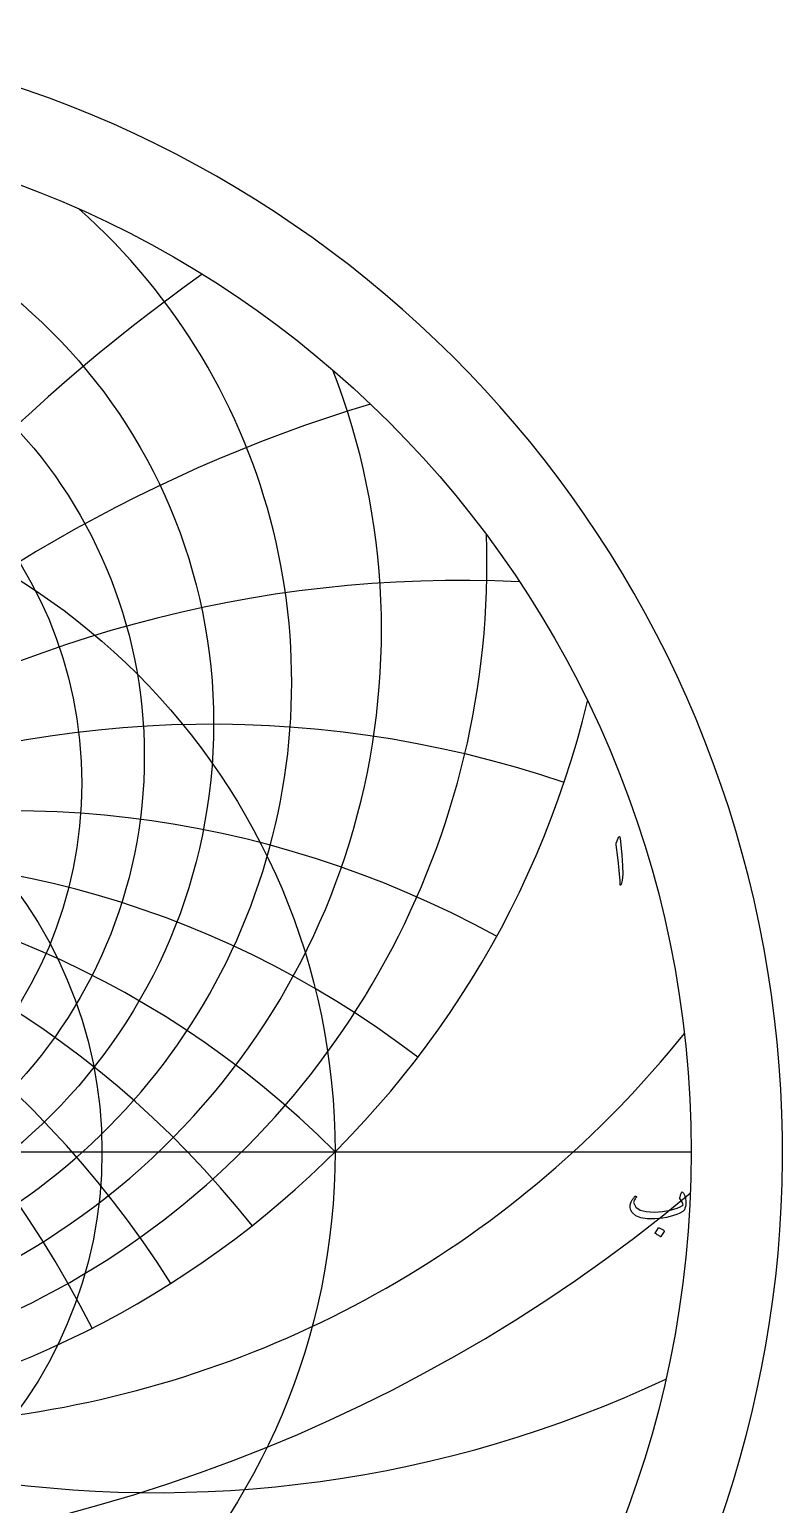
# Model space of a CAD drawing. Header units: millimetres. Extents: x -71 to 71, y -71 to 73.
# Drawn here: x 23.3 to 70.8, y -22.2 to 70.7 of the extents above; entities that cross this region are included whole.
import ezdxf

# ---------------------------------------------------------------- set-up
doc = ezdxf.new("R2010")
doc.units = ezdxf.units.MM
for name, color, linetype in [('CUT_OUTER', 1, 'Continuous'), ('ENGRAVE', 7, 'Continuous'), ('ENGRAVE_FINE', 8, 'Continuous'), ('TEXT', 5, 'Continuous')]:
    doc.layers.add(name, color=color, linetype=linetype)

msp = doc.modelspace()

# ---------------------------------------------------------------- linework, layer by layer
at = {"layer": 'CUT_OUTER'}
msp.add_arc((-0.0002, -0.0002), 70.7624, 143.437284, 87.803, dxfattribs=at)
at = {"layer": 'ENGRAVE'}
msp.add_lwpolyline([(-65, 0), (65, 0)], dxfattribs=at)
for centre, radius in [((0, 0), 65), ((0, 26.9983), 34.8906), ((0, 24.9127), 30.5206), ((0, 23.2241), 26.5789), ((0, 0), 42.5483), ((0, 0), 27.8517)]:
    msp.add_circle(centre, radius, dxfattribs=at)
for centre, radius, start, end in [((0, 29.5942), 39.8157, 131.540817, 48.459183), ((0, 32.8635), 45.4736, 158.875932, 21.124068), ((0, 37.0484), 52.1226, 177.987161, 2.012839), ((0, 42.5236), 60.1549, 193.587078, 346.412922), ((0, -42.5731), 60.1899, 45.016667, 134.983333), ((0, -42.5731), 60.1899, 45.016667, 134.983333), ((13.0688, 48.7733), 66.0302, 278.093166, 321.259317), ((31.289, 54.1942), 75.6728, 260.577103, 295.110024)]:
    msp.add_arc(centre, radius, start, end, dxfattribs=at)
at = {"layer": 'ENGRAVE_FINE'}
for centre, radius, start, end in [((104.252, -42.5731), 120.3798, 125.6078, 167.328362), ((104.252, -42.5731), 120.3798, 125.6078, 167.328362), ((71.7315, -42.5731), 93.6389, 106.722162, 162.846198), ((71.7315, -42.5731), 93.6389, 106.722162, 162.846198), ((50.5053, -42.5731), 78.5723, 87.321067, 158.126998), ((50.5053, -42.5731), 78.5723, 87.321067, 158.126998), ((-34.7507, -42.5731), 69.5013, 26.909615, 108.663414), ((-34.7507, -42.5731), 69.5013, 26.909615, 108.663414), ((34.7507, -42.5731), 69.5013, 71.336586, 153.090385), ((34.7507, -42.5731), 69.5013, 71.336586, 153.090385), ((-21.9073, -42.5731), 64.0528, 32.360678, 118.765767), ((-21.9073, -42.5731), 64.0528, 32.360678, 118.765767), ((21.9073, -42.5731), 64.0528, 61.234233, 147.639322), ((21.9073, -42.5731), 64.0528, 61.234233, 147.639322), ((-10.6131, -42.5731), 61.1184, 38.346091, 127.435665), ((-10.6131, -42.5731), 61.1184, 38.346091, 127.435665), ((10.6131, -42.5731), 61.1184, 52.564335, 141.653909), ((10.6131, -42.5731), 61.1184, 52.564335, 141.653909), ((0, 75.5154), 101.5976, 230.263164, 309.736836)]:
    msp.add_arc(centre, radius, start, end, dxfattribs=at)
at = {"layer": 'TEXT'}
for points in [[(60.4004, 19.7498), (60.4424, 19.8312), (60.4763, 19.8598), (60.5018, 19.8356), (60.5192, 19.7586), (60.6204, 18.6806), (60.6806, 18.019), (60.6941, 17.4904), (60.6608, 17.095), (60.5808, 16.8326), (60.5662, 16.8112), (60.5533, 16.7996), (60.542, 16.798), (60.5324, 16.8062), (60.5247, 16.8192), (60.5192, 16.8359), (60.5159, 16.8566), (60.5148, 16.881), (60.5148, 17.0716), (60.506, 17.2737), (60.4884, 17.4874), (60.462, 17.7126), (60.4562, 17.7715), (60.4389, 17.9304), (60.41, 18.1895), (60.3696, 18.5486), (60.2728, 19.345), (60.2706, 19.3874), (60.2728, 19.4264), (60.2794, 19.4622), (60.2904, 19.4946)], [(64.4849, -2.5614), (64.5144, -2.5985), (64.5415, -2.6395), (64.5661, -2.6843), (64.5883, -2.733), (64.6079, -2.7852), (64.6251, -2.8408), (64.6398, -2.8996), (64.6521, -2.9618), (64.668, -3.0866), (64.6719, -3.2104), (64.6636, -3.333), (64.6433, -3.4546), (64.6125, -3.5629), (64.5729, -3.6504), (64.5245, -3.7169), (64.4673, -3.7626), (64.2858, -3.8586), (64.0933, -3.9441), (63.8898, -4.0192), (63.6753, -4.0838), (63.4498, -4.1374), (63.2133, -4.1795), (62.9658, -4.21), (62.7073, -4.229), (62.2227, -4.224), (61.8251, -4.1564), (61.5143, -4.026), (61.2905, -3.833), (61.1986, -3.682), (61.1563, -3.5195), (61.1634, -3.3454), (61.2201, -3.1598), (61.2392, -3.1198), (61.2613, -3.0789), (61.2865, -3.0373), (61.3147, -2.9948), (61.3459, -2.9515), (61.3801, -2.9073), (61.4174, -2.8624), (61.4577, -2.8166), (61.4711, -2.8037), (61.4852, -2.7957), (61.4997, -2.7927), (61.5149, -2.7946), (61.525, -2.7984), (61.5336, -2.8056), (61.5404, -2.816), (61.5457, -2.8298), (61.5481, -2.8427), (61.5468, -2.8551), (61.5415, -2.8669), (61.5325, -2.8782), (61.4948, -2.923), (61.461, -2.9695), (61.431, -3.0176), (61.4049, -3.0674), (61.387, -3.115), (61.3774, -3.1609), (61.376, -3.2052), (61.3829, -3.2478), (61.5204, -3.4967), (61.7789, -3.6713), (62.1584, -3.7717), (62.6589, -3.7978), (62.934, -3.7872), (63.1962, -3.7642), (63.4455, -3.7289), (63.6819, -3.6812), (63.9056, -3.6211), (64.1169, -3.5486), (64.3159, -3.4638), (64.5025, -3.3666), (64.4843, -3.2758), (64.4431, -3.1752), (64.3787, -3.0646), (64.2913, -2.9442), (64.2885, -2.9326), (64.2891, -2.9112), (64.2929, -2.8798), (64.3001, -2.8386), (64.302, -2.8345), (64.3034, -2.8309), (64.3042, -2.8279), (64.3045, -2.8254), (64.3188, -2.7693), (64.3397, -2.7066), (64.3672, -2.6373), (64.4013, -2.5614), (64.4164, -2.5383), (64.4354, -2.5306), (64.4582, -2.5383), (64.4849, -2.5614)], [(62.9493, -4.801), (62.9548, -4.7955), (62.9625, -4.7922), (62.9724, -4.7911), (62.9845, -4.7922), (63.07, -4.8268), (63.1506, -4.8692), (63.2262, -4.9192), (63.2969, -4.977), (63.3037, -4.9858), (63.3068, -4.9946), (63.3059, -5.0034), (63.3013, -5.0122), (63.0945, -5.3466), (63.0868, -5.3546), (63.0769, -5.3565), (63.0648, -5.3524), (63.0505, -5.3422), (63.0381, -5.3334), (63.0186, -5.3202), (62.9919, -5.3026), (62.9581, -5.2806), (62.9165, -5.2542), (62.8668, -5.2234), (62.8087, -5.1882), (62.7425, -5.1486), (62.7337, -5.142), (62.7293, -5.1354), (62.7293, -5.1288), (62.7337, -5.1222)]]:
    msp.add_lwpolyline(points, close=True, dxfattribs=at)

doc.saveas('drawing.dxf')
